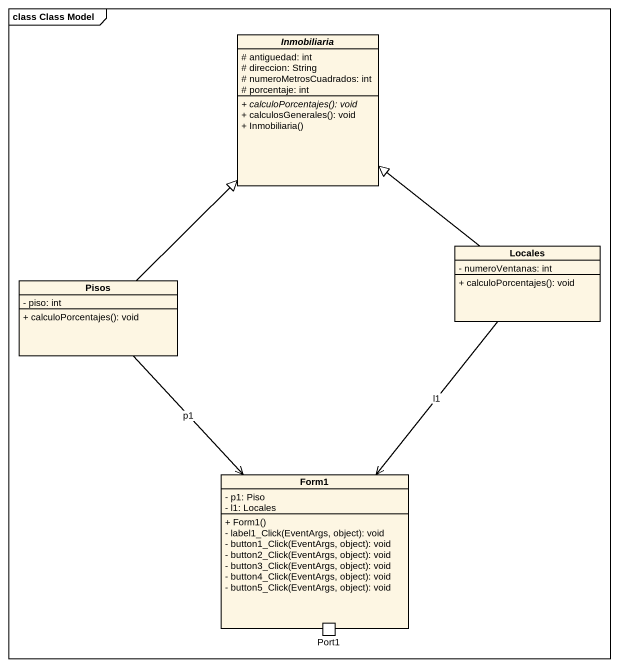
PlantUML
@startuml
mainframe class Class Model
hide circle
hide empty members
skinparam classAttributeIconSize 0
abstract class Inmobiliaria {
  # antiguedad: int
  # direccion: String
  # numeroMetrosCuadrados: int
  # porcentaje: int
  {abstract} + calculoPorcentajes(): void
  + calculosGenerales(): void
  + Inmobiliaria()
}
class Locales {
  - numeroVentanas: int
  + calculoPorcentajes(): void
}
class Pisos {
  - piso: int
  + calculoPorcentajes(): void
}
class Form1 {
  - p1: Piso
  - l1: Locales
  + Form1()
  - label1_Click(EventArgs, object): void
  - button1_Click(EventArgs, object): void
  - button2_Click(EventArgs, object): void
  - button3_Click(EventArgs, object): void
  - button4_Click(EventArgs, object): void
  - button5_Click(EventArgs, object): void
  -- ports --
  Port1
}
Locales -up-|> Inmobiliaria
Locales --> Form1 : l1
Pisos -up-|> Inmobiliaria
Pisos --> Form1 : p1
@enduml
